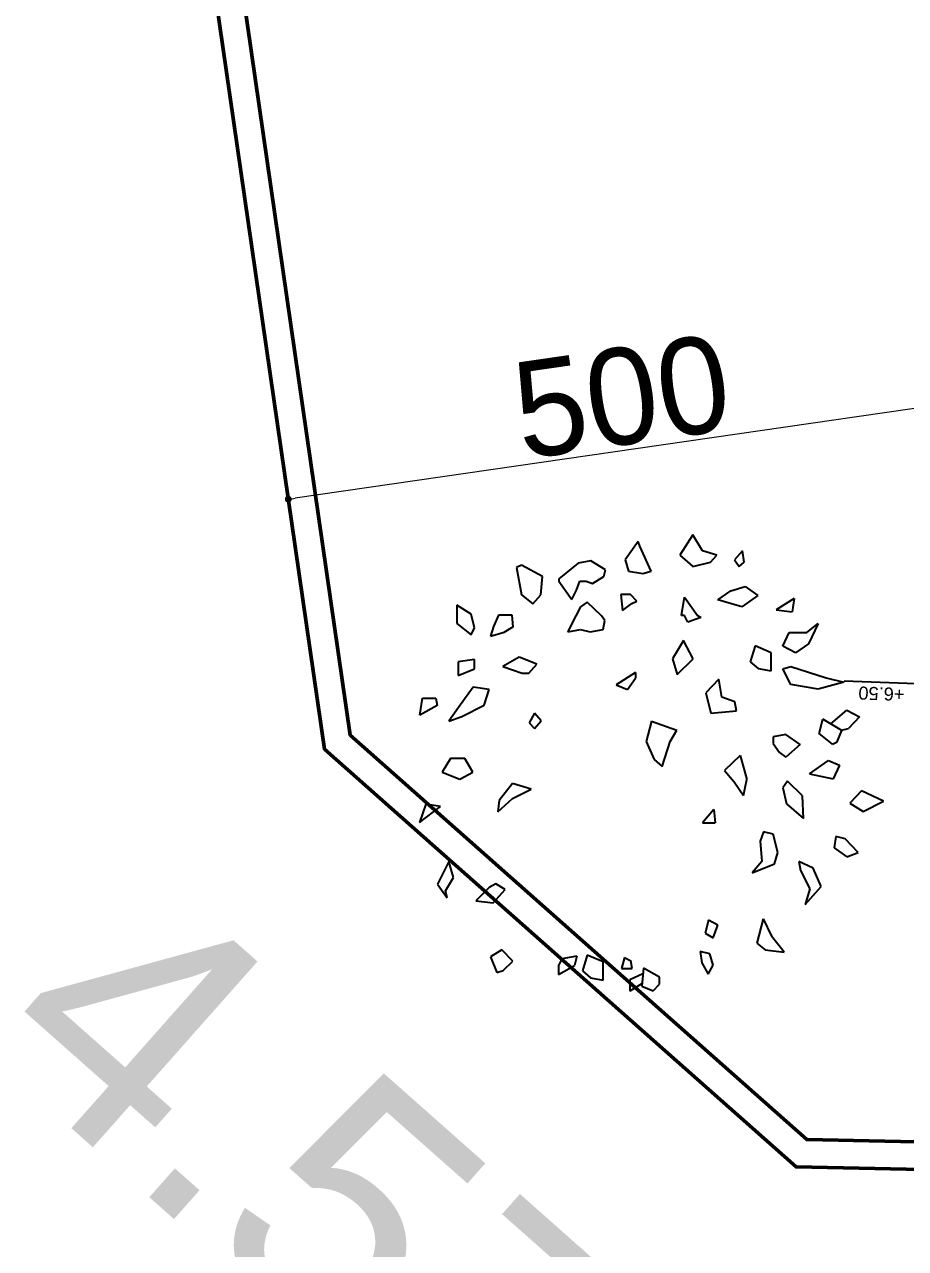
# Model space of a CAD drawing. Header units: centimetres. Extents: x 63871 to 181827, y -95930 to 42199.
# Drawn here: x 166835 to 167474, y 17276 to 18164 of the extents above; entities that cross this region are included whole.
import ezdxf

# ---------------------------------------------------------------- set-up
doc = ezdxf.new("R2010")
doc.units = ezdxf.units.CM
for name, color, linetype in [('CAY', 94, 'Continuous'), ('Dıış Ölçü', 140, 'Continuous'), ('KOT', 171, 'Continuous')]:
    doc.layers.add(name, color=color, linetype=linetype)
for name, color, linetype, lineweight in [('OLUK', 222, 'Continuous', 15), ('PARSEL SINIRI', 12, 'Continuous', 50), ('ROL_CEPHE', 1, 'Continuous', 0)]:
    doc.layers.add(name, color=color, linetype=linetype, lineweight=lineweight)
doc.styles.add('Arial_1', font='Arial.ttf', dxfattribs={"height": 300})
doc.styles.add('RomanS', font='')
doc.styles.get("Standard").update_dxf_attribs({"font": 'Arial.ttf'})
doc.styles.get('RomanS').set_extended_font_data('Stylus BT')
doc.dimstyles.new('BÖYÜK', dxfattribs={"dimtxt": 70, "dimasz": 5, "dimexe": 5, "dimexo": 5, "dimgap": 2, "dimtad": 3, "dimdec": 0, "dimzin": 0, "dimdsep": 46, "dimtxsty": 'RomanS', "dimblk": 'DOT', "dimcen": 5, "dimadec": 0, "dimazin": 0, "dimtfac": 1, "dimtdec": 0, "dimtix": 1, "dimtofl": 0, "dimtmove": 1, "dimatfit": 0, "dimldrblk": 'DOT', "dimfxl": 10, "dimfxlon": 1, "dimtolj": 1, "dimtzin": 0, "dimarcsym": 0})

# ---------------------------------------------------------------- blocks, each defined once
blk = doc.blocks.new('_Dot')
at = {"color": 0, "linetype": 'ByBlock', "lineweight": -2}
blk.add_line((-0.5, 0), (-1, 0), dxfattribs=at)
at = {"color": 0, "linetype": 'ByBlock', "const_width": 0.5}
blk.add_lwpolyline([(-0.25, 0, 1), (0.25, 0, 1)], format="xyb", close=True, dxfattribs=at)
blk = doc.blocks.new('*D389')
at = {"layer": 'Defpoints', "color": 0, "transparency": 16777216}
for p in [(-10431.04, 2961.31), (-10925.89, 2889.69), (-10925.89, 2889.69)]:
    blk.add_point(p, dxfattribs=at)
at = {"layer": 'Dıış Ölçü', "color": 0, "lineweight": -2, "transparency": 16777216}
for p, q in [((-10435.99, 2960.59), (-10920.94, 2890.4)), ((-10431.04, 2961.31), (-10430.33, 2956.36)), ((-10925.89, 2889.69), (-10925.17, 2884.74))]:
    blk.add_line(p, q, dxfattribs=at)
at = {"layer": 'Dıış Ölçü', "color": 0, "lineweight": -2, "transparency": 16777216, "xscale": 5, "yscale": 5, "zscale": 5}
for p, rotation in [((-10431.04, 2961.31), 8.235563458029906), ((-10925.89, 2889.69), 188.2355634580299)]:
    blk.add_blockref('_Dot', p, dxfattribs=dict(at, rotation=rotation))
at = {"layer": 'Dıış Ölçü', "color": 0, "transparency": 16777216, "insert": (-10684.02, 2963.86), "char_height": 70, "attachment_point": 5, "rotation": 8.23556, "style": 'RomanS'}
blk.add_mtext('\\A1;500', dxfattribs=at)
blk = doc.blocks.new('A$C5AA32782')
at = {"layer": 'CAY'}
for p, q in [((566, 945.5, 0), (539.4, 903.2, 0)), ((585.9, 912.6, 0), (566, 945.5, 0)), ((452.9, 931.4, 0), (426.3, 893.8, 0)), ((456.2, 922, 0), (452.9, 931.4, 0)), ((479.5, 870.3, 0), (456.2, 922, 0)), ((355.1, 891.8, 0), (328.5, 887.1, 0)), ((385, 873, 0), (355.1, 891.8, 0)), ((426.3, 893.8, 0), (432.9, 870.3, 0)), ((539.4, 903.2, 0), (566, 879.7, 0)), ((566, 879.7, 0), (602.6, 889.1, 0)), ((615.9, 903.2, 0), (585.9, 912.6, 0)), ((602.6, 889.1, 0), (615.9, 903.2, 0)), ((669.1, 912.6, 0), (652.5, 893.8, 0)), ((652.5, 893.8, 0), (662.4, 879.7, 0)), ((662.4, 879.7, 0), (672.4, 889.1, 0)), ((672.4, 889.1, 0), (669.1, 912.6, 0)), ((211.1, 882.5, 0), (201.2, 877.8, 0)), ((201.2, 877.8, 0), (211.1, 821.4, 0)), ((254.4, 859, 0), (211.1, 882.5, 0)), ((328.5, 887.1, 0), (288.5, 854.2, 0)), ((381.7, 858.9, 0), (385, 873, 0)), ((432.9, 870.3, 0), (462.9, 865.6, 0)), ((462.9, 865.6, 0), (479.5, 870.3, 0)), ((251, 821.4, 0), (254.4, 859, 0)), ((288.5, 854.2, 0), (288.5, 849.5, 0)), ((288.5, 849.5, 0), (315.2, 811.9, 0)), ((325.1, 830.7, 0), (331.8, 849.5, 0)), ((331.8, 849.5, 0), (345.1, 849.5, 0)), ((345.1, 849.5, 0), (358.4, 844.8, 0)), ((358.4, 844.8, 0), (381.7, 858.9, 0)), ((644.5, 829.4, 0), (674.4, 838.7, 0)), ((674.4, 838.7, 0), (701, 820, 0)), ((211.1, 821.4, 0), (234.4, 802.6, 0)), ((234.4, 802.6, 0), (251, 821.4, 0)), ((315.2, 811.9, 0), (325.1, 830.7, 0)), ((436.8, 821.9, 0), (416.8, 821.9, 0)), ((416.8, 821.9, 0), (420.1, 789, 0)), ((450.1, 807.8, 0), (436.8, 821.9, 0)), ((542.4, 778.7, 0), (549.1, 816.3, 0)), ((549.1, 816.3, 0), (575.7, 778.7, 0)), ((617.8, 810.6, 0), (644.5, 829.4, 0)), ((701, 820, 0), (667.7, 796.5, 0)), ((776.2, 813.8, 0), (739, 790.4, 0)), ((776.2, 813.8, 0), (772.2, 785.7, 0)), ((107, 781, 0), (77, 799.8, 0)), ((77, 799.8, 0), (77, 762.2, 0)), ((333.7, 796.5, 0), (313.8, 759, 0)), ((347, 805.9, 0), (333.7, 796.5, 0)), ((377, 777.7, 0), (347, 805.9, 0)), ((420.1, 789, 0), (440.1, 803.1, 0)), ((440.1, 803.1, 0), (450.1, 807.8, 0)), ((667.7, 796.5, 0), (617.8, 810.6, 0)), ((739, 790.4, 0), (772.2, 785.7, 0)), ((77, 762.2, 0), (107, 738.7, 0)), ((113.6, 752.8, 0), (107, 781, 0)), ((163.9, 778.9, 0), (152.9, 755.4, 0)), ((191.6, 778.9, 0), (163.9, 778.9, 0)), ((194, 755.2, 0), (191.6, 778.9, 0)), ((383.6, 768.3, 0), (377, 777.7, 0)), ((380.3, 749.6, 0), (383.6, 768.3, 0)), ((549.1, 778.7, 0), (542.4, 778.7, 0)), ((555.7, 764.6, 0), (549.1, 778.7, 0)), ((582.4, 774, 0), (555.7, 764.6, 0)), ((575.7, 778.7, 0), (582.4, 774, 0)), ((802.2, 743.4, 0), (825.4, 762.2, 0)), ((825.4, 762.2, 0), (805.5, 719.9, 0)), ((107, 738.7, 0), (113.6, 752.8, 0)), ((152.9, 755.4, 0), (147.3, 735.9, 0)), ((147.3, 735.9, 0), (175, 743.7, 0)), ((175, 743.7, 0), (194.4, 755.4, 0)), ((313.8, 759, 0), (307.1, 744.9, 0)), ((307.1, 744.9, 0), (333.7, 749.6, 0)), ((333.7, 749.6, 0), (353.7, 744.9, 0)), ((353.7, 744.9, 0), (380.3, 749.6, 0)), ((752.3, 715.2, 0), (765.6, 743.4, 0)), ((765.6, 743.4, 0), (802.2, 743.4, 0)), ((547, 726.4, 0), (523.7, 688.8, 0)), ((566.9, 688.8, 0), (547, 726.4, 0)), ((695, 715.3, 0), (685, 682.5, 0)), ((728.2, 701.2, 0), (695, 715.3, 0)), ((778.9, 701.1, 0), (752.3, 715.2, 0)), ((805.5, 719.9, 0), (778.9, 701.1, 0)), ((113.6, 687.1, 0), (80.3, 682.4, 0)), ((113.6, 668.3, 0), (113.6, 687.1, 0)), ((206.1, 691.9, 0), (172.9, 673.1, 0)), ((242.7, 677.8, 0), (206.1, 691.9, 0)), ((523.7, 688.8, 0), (533.7, 655.9, 0)), ((533.7, 655.9, 0), (566.9, 688.8, 0)), ((728.2, 663.7, 0), (728.2, 701.2, 0)), ((80.3, 682.4, 0), (80.3, 654.2, 0)), ((80.3, 654.2, 0), (113.6, 668.3, 0)), ((172.9, 673.1, 0), (212.8, 659, 0)), ((226.1, 659, 0), (242.7, 677.8, 0)), ((447.5, 660.3, 0), (407.6, 634.6, 0)), ((447.5, 660.3, 0), (447.5, 648.7, 0)), ((685, 682.5, 0), (701.6, 668.4, 0)), ((701.6, 668.4, 0), (728.2, 663.7, 0)), ((752.3, 668.3, 0), (768.9, 673, 0)), ((768.9, 635.4, 0), (752.3, 668.3, 0)), ((768.9, 673, 0), (842.1, 649.5, 0)), ((212.8, 659, 0), (226.1, 659, 0)), ((407.6, 634.6, 0), (430.9, 625.3, 0)), ((430.9, 625.3, 0), (447.5, 648.7, 0)), ((619.8, 646.7, 0), (593.2, 618.5, 0)), ((626.5, 609.1, 0), (619.8, 646.7, 0)), ((825.4, 626, 0), (768.9, 635.4, 0)), ((878.7, 640.1, 0), (825.4, 626, 0)), ((842.1, 649.5, 0), (878.7, 640.1, 0)), ((110.8, 630, 0), (80.9, 587.7, 0)), ((144.1, 625.3, 0), (110.8, 630, 0)), ((134.1, 592.4, 0), (144.1, 625.3, 0)), ((593.2, 618.5, 0), (603.2, 576.2, 0)), ((653.1, 599.7, 0), (626.5, 609.1, 0)), ((0.4, 572.3, 0), (5.9, 607.5, 0)), ((36.4, 591.8, 0), (0.4, 572.3, 0)), ((5.9, 607.5, 0), (33.6, 607.5, 0)), ((33.6, 607.5, 0), (36.4, 591.8, 0)), ((80.9, 587.7, 0), (60.9, 559.5, 0)), ((87.6, 568.9, 0), (134.1, 592.4, 0)), ((656.4, 580.9, 0), (653.1, 599.7, 0)), ((60.9, 559.5, 0), (87.6, 568.9, 0)), ((238.2, 576, 0), (227.1, 556.4, 0)), ((252.1, 560.3, 0), (238.2, 576, 0)), ((238.2, 544.7, 0), (252.1, 560.3, 0)), ((480.7, 559.5, 0), (469.6, 517.6, 0)), ((480.7, 559.5, 0), (532.8, 541.1, 0)), ((603.2, 576.2, 0), (656.4, 580.9, 0)), ((827.9, 533.9, 0), (835.1, 563.5, 0)), ((875, 540, 0), (835.1, 563.5, 0)), ((851.7, 554.1, 0), (885, 582.3, 0)), ((885, 582.3, 0), (911.6, 568.2, 0)), ((911.6, 568.2, 0), (888.3, 544.7, 0)), ((227.1, 556.4, 0), (238.2, 544.7, 0)), ((519.5, 517.6, 0), (532.8, 541.1, 0)), ((855.1, 511.8, 0), (827.9, 533.9, 0)), ((865, 516.5, 0), (875, 540, 0)), ((873.9, 540.7, 0), (888.3, 544.7, 0)), ((469.6, 517.6, 0), (486.2, 480, 0)), ((502.9, 465.9, 0), (519.5, 517.6, 0)), ((758.9, 532, 0), (732.3, 527.3, 0)), ((732.3, 527.3, 0), (732.3, 513.2, 0)), ((732.3, 513.2, 0), (745.6, 494.4, 0)), ((788.5, 511.1, 0), (758.9, 532, 0)), ((788.5, 511.1, 0), (758.9, 485, 0)), ((855.1, 511.8, 0), (865, 516.5, 0)), ((63.9, 482, 0), (47.2, 453.8, 0)), ((93.8, 482, 0), (63.9, 482, 0)), ((110.4, 453.8, 0), (93.8, 482, 0)), ((664, 488.3, 0), (631.4, 457.6, 0)), ((664, 488.3, 0), (678, 438.8, 0)), ((745.6, 494.4, 0), (758.9, 485, 0)), ((486.2, 480, 0), (502.9, 465.9, 0)), ((631.4, 457.6, 0), (651.4, 434.1, 0)), ((807.7, 450.2, 0), (846.9, 477.9, 0)), ((846.9, 477.9, 0), (870.2, 468.5, 0)), ((870.2, 468.5, 0), (856.9, 440.3, 0)), ((47.2, 453.8, 0), (83.8, 439.7, 0)), ((83.8, 439.7, 0), (110.4, 453.8, 0)), ((651.4, 434.1, 0), (671.4, 405.9, 0)), ((671.4, 405.9, 0), (678, 438.8, 0)), ((762.3, 435, 0), (752.8, 421.6, 0)), ((793.1, 404.9, 0), (762.3, 435, 0)), ((807.7, 450.2, 0), (856.9, 440.3, 0)), ((192.8, 430.8, 0), (165.1, 395.5, 0)), ((231.6, 419, 0), (192.8, 430.8, 0)), ((192.8, 399.5, 0), (231.6, 419, 0)), ((752.8, 421.6, 0), (759.9, 388.1, 0)), ((915.7, 415.1, 0), (891.6, 389.5, 0)), ((961, 393.8, 0), (915.7, 415.1, 0)), ((13.3, 387.6, 0), (0, 350, 0)), ((0, 350, 0), (43.2, 382.9, 0)), ((43.2, 382.9, 0), (13.3, 387.6, 0)), ((162.3, 372.1, 0), (192.8, 399.5, 0)), ((165.1, 395.5, 0), (162.3, 372.1, 0)), ((759.9, 388.1, 0), (795.4, 358, 0)), ((795.4, 358, 0), (793.1, 404.9, 0)), ((891.6, 389.5, 0), (918.8, 372.4, 0)), ((918.8, 372.4, 0), (961, 393.8, 0)), ((609.3, 376.3, 0), (585.9, 348.8, 0)), ((609.3, 376.3, 0), (612.6, 348.8, 0)), ((585.9, 348.8, 0), (612.6, 348.8, 0)), ((712.3, 330, 0), (705.7, 311.2, 0)), ((732.3, 325.3, 0), (712.3, 330, 0)), ((705.7, 311.2, 0), (709, 268.9, 0)), ((742.3, 287.7, 0), (732.3, 325.3, 0)), ((862, 320.6, 0), (858.7, 297.1, 0)), ((882, 315.9, 0), (862, 320.6, 0)), ((908.6, 287.7, 0), (882, 315.9, 0)), ((735.6, 264.2, 0), (742.3, 287.7, 0)), ((858.7, 297.1, 0), (885.3, 278.3, 0)), ((885.3, 278.3, 0), (908.6, 287.7, 0)), ((60.4, 268.9, 0), (37.1, 221.9, 0)), ((70.4, 236, 0), (60.4, 268.9, 0)), ((709, 268.9, 0), (689.1, 245.4, 0)), ((689.1, 245.4, 0), (735.6, 264.2, 0)), ((815.5, 254.8, 0), (785.5, 268.9, 0)), ((785.5, 268.9, 0), (788.8, 250.1, 0)), ((832.1, 217.2, 0), (815.5, 254.8, 0)), ((53.7, 207.8, 0), (70.4, 236, 0)), ((788.8, 250.1, 0), (808.8, 212.5, 0)), ((788.8, 250.1, 0), (808.8, 212.5, 0)), ((37.1, 221.9, 0), (57.1, 193.7, 0)), ((57.1, 193.7, 0), (53.7, 207.8, 0)), ((144.4, 214.7, 0), (116.7, 187.3, 0)), ((158.3, 222.5, 0), (144.4, 214.7, 0)), ((152.8, 183.4, 0), (177.7, 210.8, 0)), ((177.7, 210.8, 0), (158.3, 222.5, 0)), ((798.8, 179.6, 0), (832.1, 217.2, 0)), ((808.8, 212.5, 0), (798.8, 179.6, 0)), ((116.7, 187.3, 0), (152.8, 183.4, 0)), ((598.8, 147.3, 0), (591.7, 120.5, 0)), ((617.8, 137.2, 0), (598.8, 147.3, 0)), ((608.3, 110.5, 0), (617.8, 137.2, 0)), ((711.9, 149.9, 0), (699, 99.8, 0)), ((711.9, 149.9, 0), (729, 113.9, 0)), ((591.7, 120.5, 0), (608.3, 110.5, 0)), ((755.6, 81, 0), (729, 113.9, 0)), ((170.2, 85.7, 0), (146.9, 71.6, 0)), ((193.4, 62.2, 0), (170.2, 85.7, 0)), ((601.4, 77.9, 0), (581.4, 82.6, 0)), ((581.4, 82.6, 0), (584.8, 59.1, 0)), ((608, 54.4, 0), (601.4, 77.9, 0)), ((699, 99.8, 0), (715.7, 85.7, 0)), ((715.7, 85.7, 0), (755.6, 81, 0)), ((146.9, 71.6, 0), (160.2, 38.7, 0)), ((173.5, 43.4, 0), (193.4, 62.2, 0)), ((294.7, 67.6, 0), (288.1, 53.5, 0)), ((288.1, 53.5, 0), (288.1, 34.7, 0)), ((288.1, 34.7, 0), (321.3, 53.5, 0)), ((325.8, 72.5, 0), (294.7, 67.6, 0)), ((325.8, 72.5, 0), (321.3, 53.5, 0)), ((347.3, 75.1, 0), (337.3, 42.2, 0)), ((380.6, 61, 0), (347.3, 75.1, 0)), ((380.6, 23.4, 0), (380.6, 61, 0)), ((424.6, 70.4, 0), (418.1, 47.4, 0)), ((424.6, 70.4, 0), (437.5, 63.1, 0)), ((440.3, 47.4, 0), (437.5, 63.1, 0)), ((584.8, 59.1, 0), (598.1, 35.6, 0)), ((598.1, 35.6, 0), (608, 54.4, 0)), ((160.2, 38.7, 0), (173.5, 43.4, 0)), ((337.3, 42.2, 0), (354, 28.1, 0)), ((354, 28.1, 0), (380.6, 23.4, 0)), ((418.1, 47.4, 0), (440.3, 47.4, 0)), ((462.9, 36.2, 0), (435.8, 23.5, 0)), ((463.9, 47.9, 0), (460.6, 10.4, 0)), ((497.2, 29.2, 0), (463.9, 47.9, 0)), ((497.2, 15.1, 0), (497.2, 29.2, 0)), ((435.8, 23.5, 0), (435.8, 0, 0)), ((461.1, 15.9, 0), (435.8, 0, 0)), ((460.6, 10.4, 0), (483.9, 1, 0)), ((483.9, 1, 0), (497.2, 15.1, 0))]:
    blk.add_line(p, q, dxfattribs=at)
blk = doc.blocks.new('çatı planı')
at = {"layer": 'KOT'}
blk.add_line((-17.07, -1.89), (49.75, -1.89), dxfattribs=at)
at = {"layer": 'KOT', "insert": (22.3, 10.9), "char_height": 9.45, "width": 57.6964, "attachment_point": 2, "line_spacing_factor": 0.941778, "style": 'Arial_1'}
blk.add_mtext('+6.50', dxfattribs=at)
blk = doc.blocks.new('VAZİYET PLANI')
at = {"layer": 'PARSEL SINIRI'}
for points in [[(-11024.66, 3711.75), (-10880.92, 2718.59), (-10549.9, 2425.32), (-9679, 2406.8)], [(-11044.46, 3708.89), (-10899.66, 2708.48), (-10557.66, 2405.48), (-9679.42, 2386.8)]]:
    blk.add_lwpolyline(points, dxfattribs=at)
at = {"layer": 'CAY', "xscale": 0.3501001178103892, "yscale": 0.3501001178103892, "zscale": 0.3501001178103892}
blk.add_blockref('A$C5AA32782', (-10830.72, 2532.8, -0.01), dxfattribs=at)
at = {"layer": 'ROL_CEPHE', "lineweight": 0}
blk.add_text('4.57', height=180, rotation=318.46049, dxfattribs=at).set_placement((-11148.54, 2491.45))
at = {"layer": 'Dıış Ölçü'}
dim = blk.add_aligned_dim(p1=(-10431.04, 2961.31), p2=(-10925.89, 2889.69), distance=0, dimstyle='BÖYÜK', dxfattribs=at)
dim.commit()
dim.dimension.update_dxf_attribs({"geometry": '*D389', "text_midpoint": (-10684.02, 2963.86)})
at = {"layer": 'OLUK', "rotation": 177.8731895439683}
blk.add_blockref('çatı planı', (-10473.22, 2753.91), dxfattribs=at)

msp = doc.modelspace()

# ---------------------------------------------------------------- block references
at = {"layer": 'OLUK'}
msp.add_blockref('VAZİYET PLANI', (177951.86, 14930.11), dxfattribs=at)

doc.saveas('drawing.dxf')
